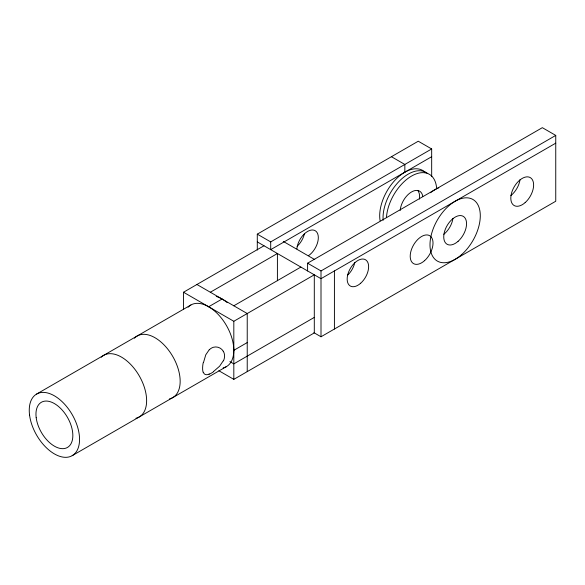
<?xml version="1.0" encoding="UTF-8"?>
<svg xmlns="http://www.w3.org/2000/svg" width="585" height="585" viewBox="0 0 585 585"><rect width="100%" height="100%" fill="white"/><g stroke="black" fill="none" stroke-linecap="round" stroke-linejoin="round"><path stroke-width="0.88" d="M203.448 362.678L205.766 354.817L209.269 349.684M223.251 360.806L219.609 366.217L213.503 371.533M257.29 250.066L257.29 234.154L418.253 141.219L431.672 148.963L431.672 176.677M183.514 309.48L183.514 292.237L263.996 245.773M257.29 234.154L270.701 241.897L431.672 148.963M431.672 156.707L270.701 249.641L270.701 241.897M210.337 292.237L277.407 253.517L277.407 280.741M36.614 394.063L190.878 304.997M208.662 306.759L222.073 299.015M233.817 305.794L300.88 267.067M307.593 270.943L307.593 263.199L542.339 127.669L555.75 135.413L555.75 201.24L321.004 336.77L313.904 332.668M183.514 292.237L233.817 321.282L314.299 274.811L314.299 332.902L233.817 379.365L218.878 370.744M307.593 263.199L321.004 270.943L555.75 135.413M555.75 143.157L321.004 278.687L257.29 241.897M233.817 350.32L247.228 342.576M72.189 455.671L226.446 366.605M314.299 317.406L233.817 363.877L229.883 361.61M209.269 373.983C207.251 375.241 203.916 375.058 203.448 372.243M391.431 156.707L404.842 164.458L404.842 172.202M283.286 241.422L314.752 259.586M196.926 284.493L247.228 313.538L247.228 371.621M223.251 351.241C221.379 347.929 217.167 346.21 213.503 347.241A13.821 10.508 -86.5 0 0 209.32 349.771M334.415 270.943L334.415 329.026M321.004 270.943L321.004 336.77M233.817 321.282L233.817 379.365M383.146 220.252A35.568 20.533 -60 0 1 398.729 181.738A35.568 20.533 -60 0 1 427.723 173.599M417.741 190.461A16.124 9.309 -60 0 1 419.408 199.097M430.45 192.75A35.568 20.533 -60 0 1 438.83 187.763M380.111 220.808A35.568 20.533 -60 0 1 395.094 180.1A35.568 20.533 -60 0 1 425.412 172.648M386.502 216.969A35.568 20.533 -60 0 1 411.547 176.07A35.568 20.533 -60 0 1 436.6 188.041M400.191 210.49A16.124 9.309 -60 0 1 411.021 192.268A16.124 9.309 -60 0 1 422.758 196.246M304.492 233.547A15.173 8.76 -60 0 1 297.129 246.3M296.902 248.896A15.173 8.76 -60 0 1 307.915 231.265A15.173 8.76 -60 0 1 318.32 237.269A15.173 8.76 -60 0 1 308.558 255.623M520.014 179.741A16.124 9.309 -60 0 1 510.873 195.565M452.944 218.461A16.124 9.309 -60 0 1 443.803 234.285M354.795 262.585A15.173 8.76 -60 0 1 347.431 275.345M101.227 357.223A35.568 20.533 60 0 1 139.449 376.206A35.568 20.533 60 0 1 135.947 418.246M188.092 307.213A35.568 20.533 60 0 1 226.446 325.538A35.568 20.533 60 0 1 223.141 367.906M134.44 338.188A35.568 20.533 60 0 1 172.794 356.514A35.568 20.533 60 0 1 169.482 398.89M223.28 351.227A14.237 10.822 -34.2 0 1 223.499 360.843M213.415 371.848A13.821 4.066 -42.4 0 1 209.079 374.254M203.258 372.674A14.237 4.76 -74.6 0 1 203.163 362.795M216.231 296.434A35.568 20.533 60 0 1 227.177 302.562M461.653 254.577A35.568 20.533 -60 0 0 472.929 199.478A35.568 20.533 -60 0 0 430.853 236.793A35.568 20.533 -60 0 0 461.653 254.577M458.099 241.298A16.124 9.309 -60 0 0 463.21 216.318A16.124 9.309 -60 0 0 444.132 233.232A16.124 9.309 -60 0 0 458.099 241.298M424.564 260.661A16.124 9.309 -60 0 0 429.675 235.682A16.124 9.309 -60 0 0 410.597 252.596A16.124 9.309 -60 0 0 424.564 260.661M525.169 202.578A16.124 9.309 -60 0 0 530.281 177.599A16.124 9.309 -60 0 0 511.202 194.512A16.124 9.309 -60 0 0 525.169 202.578M360.667 283.242A15.173 8.76 -60 0 0 365.479 259.733A15.173 8.76 -60 0 0 347.527 275.652A15.173 8.76 -60 0 0 360.667 283.242M29.564 415.101A35.568 20.533 60 0 0 70.251 456.563A35.568 20.533 60 0 0 63.385 402.926A35.568 20.533 60 0 0 29.564 415.101M36.19 417.705A26.084 15.056 60 0 0 66.025 448.11A26.084 15.056 60 0 0 60.986 408.776A26.084 15.056 60 0 0 36.19 417.705"/></g></svg>
